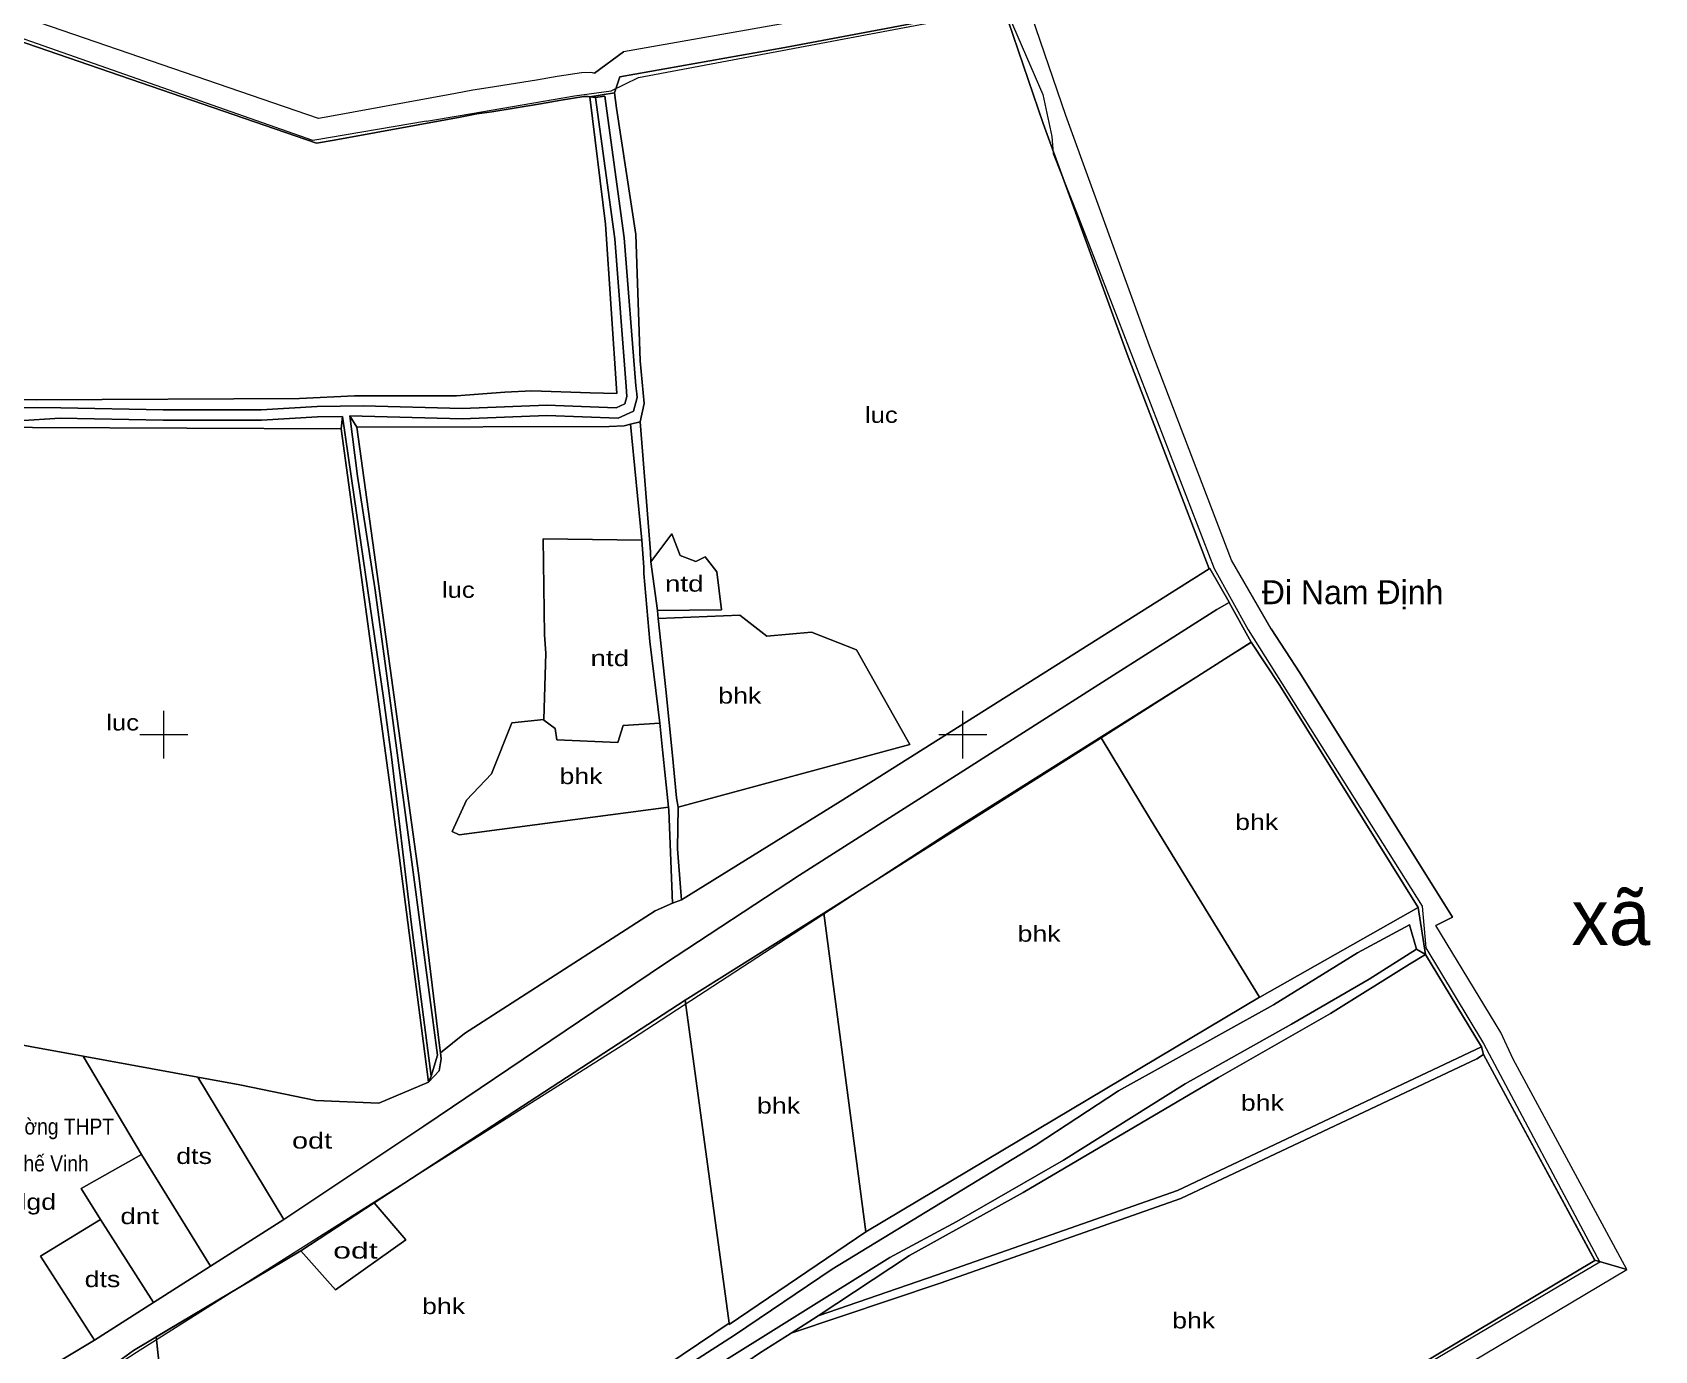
# Model space of a CAD drawing. Header units: metres. Extents: x 506356 to 510922, y 2246675 to 2251661.
# Drawn here: x 508918 to 509933, y 2249114 to 2249940 of the extents above; entities that cross this region are included whole.
import ezdxf
from ezdxf.enums import TextEntityAlignment as Align

# ---------------------------------------------------------------- set-up
doc = ezdxf.new("R2010")
doc.units = ezdxf.units.M
doc.header["$LTSCALE"] = 4
for name, color, linetype, lineweight in [('10', 7, 'Continuous', 13), ('11', 7, 'Continuous', 13), ('23', 7, 'Continuous', 13), ('30', 7, 'Continuous', 13), ('4', 7, 'Continuous', 13), ('5', 7, 'Continuous', 13), ('63', 7, 'Continuous', 13), ('7', 7, 'Continuous', 13)]:
    doc.layers.add(name, color=color, linetype=linetype, lineweight=lineweight)
for name, color, linetype in [('33', 7, 'Continuous'), ('39', 7, 'Continuous'), ('46', 7, 'Continuous')]:
    doc.layers.add(name, color=color, linetype=linetype)

msp = doc.modelspace()

# ---------------------------------------------------------------- linework, layer by layer
at = {"layer": '10'}
for p, q in [((509282.16, 2249901.67), (509266.68, 2249899.22)), ((509666.71, 2249582.81), (509680.42, 2249557.96)), ((509586.62, 2249497.97), (509680.42, 2249557.96)), ((509784.97, 2249391.75), (509789.48, 2249362.3)), ((509412.98, 2249388.18), (509439.44, 2249188.84)), ((509326.29, 2249333.74), (509131.76, 2249207.04)), ((509326.29, 2249333.74), (509353.79, 2249131.56)), ((509685.78, 2249335.69), (509439.44, 2249188.84)), ((509824.58, 2249304.6), (509825.84, 2249299.87)), ((509409.61, 2249136.13), (509392.66, 2249125.28))]:
    msp.add_line(p, q, dxfattribs=at)
for points in [[(508422.18, 2249709.28), (508460.73, 2249708.85), (508580.33, 2249707.26), (508739.47, 2249710.8), (508782.21, 2249710.8), (508920.45, 2249709.6), (509085, 2249710.39), (509119.35, 2249711.97), (509183.26, 2249711.97), (509213.55, 2249714.34), (509230.42, 2249715.14), (509266.93, 2249713.94), (509283.46, 2249713.53), (509276.53, 2249819.54), (509266.72, 2249899.21)], [(509298.03, 2249695.74), (509300.73, 2249707.23), (509298.12, 2249733.92), (509295.5, 2249813.1), (509283.36, 2249892.07), (509282.16, 2249901.67)], [(508821.12, 2249692.56), (509110.97, 2249691.35), (509143.59, 2249453.27), (509165.73, 2249282.51)], [(509075.25, 2249196.45), (509162.76, 2249254.92), (509313.36, 2249356.57), (509397.9, 2249412.14), (509592.03, 2249535.83), (509659.08, 2249578.39), (509666.71, 2249582.81), (509666.73, 2249582.82)], [(509680.42, 2249557.96), (509698.37, 2249530.66), (509784.99, 2249391.76), (509784.97, 2249391.75)], [(509586.62, 2249497.97), (509412.98, 2249388.18), (509326.29, 2249333.74)], [(509586.62, 2249497.97), (509617.43, 2249446.81), (509685.78, 2249335.69)], [(509685.78, 2249335.69), (509685.82, 2249335.62), (509784.97, 2249391.75)], [(509409.61, 2249136.13), (509466.62, 2249173.91), (509537.79, 2249213.37), (509659.99, 2249285.29), (509730.06, 2249325.42), (509779.44, 2249356.39), (509789.48, 2249362.3)], [(509824.58, 2249304.6), (509824.6, 2249304.61), (509789.48, 2249362.3)], [(509165.73, 2249282.51), (509134.55, 2249269.37), (509095.17, 2249271.02), (509047.58, 2249280.87), (509021.34, 2249285.65), (508949.59, 2249298.7), (508882.99, 2249310.82)], [(509165.73, 2249282.51), (509172.38, 2249289.57), (509173.57, 2249297.05), (509173.09, 2249300.83)], [(509825.84, 2249299.87), (509821.63, 2249297.09), (509636.44, 2249209.56), (509485.8, 2249156.59), (509392.66, 2249125.28)], [(509409.61, 2249136.13), (509484, 2249161.82), (509634.34, 2249214.68), (509824.58, 2249304.6)], [(509683.03, 2249045.54), (509731.59, 2249074.61), (509784.34, 2249104.54), (509895.58, 2249170.83), (509825.84, 2249299.87)], [(509131.76, 2249207.04), (509085.84, 2249176.98), (509085.79, 2249176.95), (508995.29, 2249123.06)], [(508908.25, 2249091.95), (508956.61, 2249121.05), (508993.51, 2249144.65), (509029.21, 2249167.36), (509075.25, 2249196.45)], [(509353.79, 2249131.56), (509353.89, 2249130.81), (509439.44, 2249188.84)], [(509353.79, 2249131.56), (509130.59, 2248981.16), (509030.25, 2248911.55)], [(508995.29, 2249123.06), (508995.1, 2249122.95), (508981.03, 2249114.51), (508972, 2249107.89)], [(509392.66, 2249125.28), (509372.9, 2249112.8), (509343.67, 2249092.74), (509396.8, 2248935.77), (509484.33, 2248972.81), (509545.33, 2248997.09), (509565.99, 2249004.83), (509572.3, 2249007.23)]]:
    msp.add_lwpolyline(points, dxfattribs=at)
at = {"layer": '11'}
msp.add_lwpolyline([(507327.84, 2248615.19), (507358.07, 2248637.87), (507379.91, 2248653), (507417.7, 2248674), (507449.61, 2248688.29), (507511.75, 2248708.46), (507545.34, 2248716.02), (507611.68, 2248731.14), (507682.22, 2248747.11), (507782.14, 2248773.99), (507900.55, 2248804.24), (508240.6, 2248890.79), (508423.67, 2248924.4), (508519.38, 2248925.24), (508613.44, 2248926.08), (508653.74, 2248931.12), (508710.01, 2248950.45), (508898.94, 2249058.85), (508982.91, 2249113.46), (509288.57, 2249306.72), (509495.13, 2249441.16), (509680.71, 2249557.96)], dxfattribs=at)
at = {"layer": '23'}
for points in [[(508844.28, 2249704.95), (508935.6, 2249704.53), (508999.61, 2249703.28), (509060.99, 2249703.28), (509096.06, 2249705.37), (509124.87, 2249705.79), (509186.67, 2249704.12), (509239.69, 2249706.21), (509283.12, 2249704.55), (509288.55, 2249707.06), (509289.8, 2249711.66), (509289.39, 2249717.93), (509282.29, 2249810.28), (509270.23, 2249898.89), (509276.12, 2249899.68), (509288.21, 2249810.91), (509295.32, 2249718.39), (509296.1, 2249713.39), (509296.25, 2249711.01), (509293.94, 2249702.5), (509284.41, 2249698.1), (509239.69, 2249699.81), (509186.71, 2249697.72), (509116.45, 2249699.62), (509121.17, 2249661.79), (509132.09, 2249591.98), (509139.24, 2249539.84), (509155.62, 2249417.05), (509171.34, 2249299.4), (509167.43, 2249286.32), (509154.78, 2249382.56), (509142.59, 2249486.02), (509137.55, 2249523.03), (509119.27, 2249648.87), (509111.92, 2249699.2), (509096.3, 2249698.97), (509061.18, 2249696.88), (508999.55, 2249696.88), (508935.18, 2249698.14), (508909.19, 2249696.44)], [(509305.93, 2249091.22), (509357.25, 2249124.13), (509418.2, 2249165.47), (509545.32, 2249242.93), (509597.45, 2249277.04), (509694.49, 2249330.83), (509747.02, 2249363.34), (509779.5, 2249381), (509783.91, 2249365.74), (509754.23, 2249346.88), (509705.71, 2249318.78), (509639.15, 2249281.46), (509562.96, 2249233.7), (509496.38, 2249195.17), (509454.28, 2249172.7), (509338.8, 2249100.44)], [(509338.8, 2249100.44), (509454.28, 2249172.7), (509496.38, 2249195.17), (509562.96, 2249233.7), (509639.15, 2249281.46), (509705.71, 2249318.78), (509754.23, 2249346.88), (509783.91, 2249365.74), (509779.5, 2249381), (509747.02, 2249363.34), (509694.49, 2249330.83), (509597.45, 2249277.04), (509545.32, 2249242.93), (509418.2, 2249165.47), (509357.25, 2249124.13), (509305.93, 2249091.22)]]:
    msp.add_lwpolyline(points, dxfattribs=at)
at = {"layer": '30'}
for p, q in [((509266.72, 2249899.21), (509270.23, 2249898.89)), ((509266.72, 2249899.21), (509270.23, 2249898.89)), ((509111.92, 2249699.2), (509110.97, 2249691.35)), ((509309.01, 2249577.61), (509349.04, 2249578.06)), ((509685.82, 2249335.62), (509784.97, 2249391.75)), ((509412.98, 2249388.18), (509439.44, 2249188.84)), ((509783.91, 2249365.74), (509789.48, 2249362.3)), ((509824.6, 2249304.61), (509789.48, 2249362.3)), ((509439.44, 2249188.84), (509685.78, 2249335.69)), ((509439.44, 2249188.84), (509685.78, 2249335.69)), ((509685.78, 2249335.69), (509439.44, 2249188.84)), ((509172.38, 2249289.57), (509165.73, 2249282.51)), ((509075.25, 2249196.45), (509021.34, 2249285.65)), ((509165.73, 2249282.51), (509167.43, 2249286.32)), ((508993.51, 2249144.65), (508960.52, 2249196.58)), ((509496.38, 2249195.17), (509454.28, 2249172.7)), ((509085.79, 2249176.95), (509107.54, 2249152.58)), ((509008.49, 2249003.23), (508995.29, 2249123.06))]:
    msp.add_line(p, q, dxfattribs=at)
for points in [[(508477.66, 2249988.02), (508539.7, 2249966.48), (508582.89, 2249952.34), (508672.02, 2249977.49), (508737.97, 2249995.17), (508840.04, 2249958.62), (508875.37, 2249946.05), (509095.61, 2249870.22), (509106.61, 2249872.18), (509185.42, 2249886.56), (509195.84, 2249888.55), (509205.36, 2249889.93), (509235.79, 2249894.83), (509248.65, 2249897.09), (509262.78, 2249899.36), (509265.62, 2249899.46), (509266.68, 2249899.22), (509266.72, 2249899.21)], [(509185.42, 2249886.56), (509106.61, 2249872.18), (509095.61, 2249870.22), (508875.37, 2249946.05), (508840.04, 2249958.62), (508737.97, 2249995.17), (508672.02, 2249977.49), (508582.89, 2249952.34)], [(509282.16, 2249901.67), (509285.34, 2249911.67), (509388.66, 2249930.02), (509455.32, 2249942.53), (509525.31, 2249955.88), (509550.31, 2249882.48), (509602.8, 2249738.2), (509654.16, 2249603.82)], [(509602.8, 2249738.2), (509550.31, 2249882.48), (509525.31, 2249955.88), (509455.32, 2249942.53), (509388.66, 2249930.02), (509285.34, 2249911.67), (509282.16, 2249901.67)], [(509266.72, 2249899.21), (509276.53, 2249819.54), (509283.46, 2249713.53), (509266.93, 2249713.94), (509230.42, 2249715.14), (509213.55, 2249714.34), (509183.26, 2249711.97), (509119.35, 2249711.97), (509085, 2249710.39), (508920.45, 2249709.6), (508782.21, 2249710.8), (508739.47, 2249710.8), (508580.33, 2249707.26), (508460.73, 2249708.85), (508422.18, 2249709.28), (508393.36, 2249709.25), (508390.18, 2249702.85)], [(508422.18, 2249709.28), (508460.73, 2249708.85), (508580.33, 2249707.26), (508739.47, 2249710.8), (508782.21, 2249710.8), (508920.45, 2249709.6), (509085, 2249710.39), (509119.35, 2249711.97), (509183.26, 2249711.97), (509213.55, 2249714.34), (509230.42, 2249715.14), (509266.93, 2249713.94), (509283.46, 2249713.53), (509276.53, 2249819.54), (509266.72, 2249899.21), (509266.68, 2249899.22), (509282.16, 2249901.67)], [(509266.72, 2249899.21), (509276.53, 2249819.54), (509283.46, 2249713.53), (509266.93, 2249713.94), (509230.42, 2249715.14), (509213.55, 2249714.34), (509183.26, 2249711.97), (509119.35, 2249711.97), (509085, 2249710.39), (508920.45, 2249709.6), (508782.21, 2249710.8), (508739.47, 2249710.8), (508580.33, 2249707.26), (508460.73, 2249708.85), (508422.18, 2249709.28)], [(508844.28, 2249704.95), (508935.6, 2249704.53), (508999.61, 2249703.28), (509060.99, 2249703.28), (509096.06, 2249705.37), (509124.87, 2249705.79), (509186.67, 2249704.12), (509239.69, 2249706.21), (509283.12, 2249704.55), (509288.55, 2249707.06), (509289.8, 2249711.66), (509289.39, 2249717.93), (509282.29, 2249810.28), (509270.23, 2249898.89), (509276.12, 2249899.68), (509288.21, 2249810.91), (509295.32, 2249718.39), (509296.1, 2249713.39), (509296.25, 2249711.01), (509293.94, 2249702.5), (509284.41, 2249698.1), (509239.69, 2249699.81), (509186.71, 2249697.72), (509116.45, 2249699.62), (509121.17, 2249661.79), (509132.09, 2249591.98), (509139.24, 2249539.84), (509155.62, 2249417.05), (509171.34, 2249299.4), (509167.43, 2249286.32), (509154.78, 2249382.56), (509142.59, 2249486.02), (509137.55, 2249523.03), (509119.27, 2249648.87), (509111.92, 2249699.2), (509096.3, 2249698.97), (509061.18, 2249696.88), (508999.55, 2249696.88), (508935.18, 2249698.14), (508909.19, 2249696.44)], [(508909.19, 2249696.44), (508935.18, 2249698.14), (508999.55, 2249696.88), (509061.18, 2249696.88), (509096.3, 2249698.97), (509111.92, 2249699.2), (509119.27, 2249648.87), (509137.55, 2249523.03), (509142.59, 2249486.02), (509154.78, 2249382.56), (509167.43, 2249286.32), (509171.34, 2249299.4), (509155.62, 2249417.05), (509139.24, 2249539.84), (509132.09, 2249591.98), (509121.17, 2249661.79), (509116.45, 2249699.62), (509186.71, 2249697.72), (509239.69, 2249699.81), (509284.41, 2249698.1), (509293.94, 2249702.5), (509296.25, 2249711.01), (509296.1, 2249713.39), (509295.32, 2249718.39), (509288.21, 2249810.91), (509276.12, 2249899.68), (509270.23, 2249898.89), (509282.29, 2249810.28), (509289.39, 2249717.93), (509289.8, 2249711.66), (509288.55, 2249707.06), (509283.12, 2249704.55), (509239.69, 2249706.21), (509186.67, 2249704.12), (509124.87, 2249705.79), (509096.06, 2249705.37), (509060.99, 2249703.28), (508999.61, 2249703.28), (508935.6, 2249704.53), (508844.28, 2249704.95)], [(508935.6, 2249704.53), (508999.61, 2249703.28), (509060.99, 2249703.28), (509096.06, 2249705.37), (509124.87, 2249705.79), (509186.67, 2249704.12), (509239.69, 2249706.21), (509283.12, 2249704.55), (509288.55, 2249707.06), (509289.8, 2249711.66), (509289.39, 2249717.93), (509282.29, 2249810.28), (509270.23, 2249898.89), (509266.72, 2249899.21)], [(509270.23, 2249898.89), (509282.29, 2249810.28), (509289.39, 2249717.93), (509289.8, 2249711.66), (509288.55, 2249707.06), (509283.12, 2249704.55), (509239.69, 2249706.21), (509186.67, 2249704.12), (509124.87, 2249705.79)], [(509270.23, 2249898.89), (509282.29, 2249810.28), (509289.39, 2249717.93), (509289.8, 2249711.66), (509288.55, 2249707.06), (509283.12, 2249704.55), (509239.69, 2249706.21), (509186.67, 2249704.12), (509124.87, 2249705.79)], [(509266.68, 2249899.22), (509265.62, 2249899.46), (509262.78, 2249899.36), (509248.65, 2249897.09), (509235.79, 2249894.83), (509205.36, 2249889.93), (509195.84, 2249888.55), (509185.42, 2249886.56)], [(509298.03, 2249695.74), (509300.73, 2249707.23), (509298.12, 2249733.92), (509295.5, 2249813.1), (509283.36, 2249892.07), (509282.16, 2249901.67), (509266.72, 2249899.23)], [(509283.46, 2249713.53), (509276.53, 2249819.54), (509266.72, 2249899.21)], [(509296.25, 2249711.01), (509296.1, 2249713.39), (509295.32, 2249718.39), (509288.21, 2249810.91), (509276.12, 2249899.68), (509270.23, 2249898.89)], [(509296.25, 2249711.01), (509296.1, 2249713.39), (509295.32, 2249718.39), (509288.21, 2249810.91), (509276.12, 2249899.68), (509270.23, 2249898.89)], [(509270.23, 2249898.89), (509276.12, 2249899.68), (509288.21, 2249810.91), (509295.32, 2249718.39)], [(509298.03, 2249695.74), (509300.73, 2249707.23), (509298.12, 2249733.92), (509295.5, 2249813.1), (509283.36, 2249892.07), (509282.16, 2249901.67)], [(509282.16, 2249901.67), (509283.36, 2249892.07), (509295.5, 2249813.1), (509298.12, 2249733.92), (509300.73, 2249707.23), (509298.03, 2249695.74), (509292.02, 2249694.25)], [(509282.16, 2249901.67), (509283.36, 2249892.07), (509295.5, 2249813.1), (509298.12, 2249733.92), (509300.73, 2249707.23), (509298.03, 2249695.74), (509304.5, 2249614.43)], [(509324.06, 2249396.57), (509423.31, 2249458.16), (509654.16, 2249603.82), (509602.8, 2249738.2)], [(509295.32, 2249718.39), (509296.1, 2249713.39), (509296.25, 2249711.01), (509293.94, 2249702.5), (509284.41, 2249698.1), (509239.69, 2249699.81), (509186.71, 2249697.72), (509116.45, 2249699.62), (509120.87, 2249692.53), (509278.79, 2249692.82)], [(508460.73, 2249708.85), (508580.33, 2249707.26), (508739.47, 2249710.8), (508782.21, 2249710.8), (508920.45, 2249709.6)], [(508920.45, 2249709.6), (509085, 2249710.39), (509119.35, 2249711.97)], [(509124.87, 2249705.79), (509096.06, 2249705.37), (509060.99, 2249703.28)], [(509124.87, 2249705.79), (509096.06, 2249705.37), (509060.99, 2249703.28)], [(509119.35, 2249711.97), (509183.26, 2249711.97), (509213.55, 2249714.34), (509230.42, 2249715.14), (509266.93, 2249713.94), (509283.46, 2249713.53)], [(509239.69, 2249699.81), (509284.41, 2249698.1), (509293.94, 2249702.5), (509296.25, 2249711.01)], [(509239.69, 2249699.81), (509284.41, 2249698.1), (509293.94, 2249702.5), (509296.25, 2249711.01)], [(508935.6, 2249704.53), (508844.28, 2249704.95), (508746.57, 2249704.94), (508642.2, 2249703.69), (508586.66, 2249702.86), (508530.3, 2249701.59), (508500.66, 2249701.59), (508405.46, 2249702.85), (508390.18, 2249702.85), (508387.09, 2249702.85), (508373.31, 2249701.18)], [(508935.6, 2249704.53), (508844.28, 2249704.95), (508746.57, 2249704.94), (508642.2, 2249703.69), (508586.66, 2249702.86), (508530.3, 2249701.59), (508500.66, 2249701.59), (508405.46, 2249702.85), (508390.18, 2249702.85), (508387.09, 2249702.85), (508373.31, 2249701.18)], [(509111.92, 2249699.2), (509096.3, 2249698.97), (509061.18, 2249696.88), (508999.55, 2249696.88), (508935.18, 2249698.14), (508909.19, 2249696.44), (508844.26, 2249696.74), (508746.62, 2249696.73), (508642.31, 2249695.48), (508586.78, 2249694.66), (508585.93, 2249694.74), (508530.39, 2249693.49), (508500.61, 2249693.49), (508405.41, 2249694.75), (508387.58, 2249694.75), (508384.76, 2249688.87), (508391.08, 2249689.85), (508411.25, 2249689.59)], [(508390.18, 2249702.85), (508405.46, 2249702.85), (508500.66, 2249701.59), (508530.3, 2249701.59), (508586.66, 2249702.86), (508642.2, 2249703.69), (508746.57, 2249704.94), (508844.28, 2249704.95), (508935.6, 2249704.53)], [(508746.62, 2249696.73), (508844.26, 2249696.74), (508909.19, 2249696.44), (508935.18, 2249698.14), (508999.55, 2249696.88)], [(508746.62, 2249696.73), (508844.26, 2249696.74), (508909.19, 2249696.44), (508935.18, 2249698.14), (508999.55, 2249696.88)], [(508821.09, 2249693.12), (508821.12, 2249692.56), (509110.97, 2249691.35), (509111.92, 2249699.2)], [(509060.99, 2249703.28), (508999.61, 2249703.28), (508935.6, 2249704.53)], [(509060.99, 2249703.28), (508999.61, 2249703.28), (508935.6, 2249704.53)], [(508999.55, 2249696.88), (509061.18, 2249696.88), (509096.3, 2249698.97)], [(508999.55, 2249696.88), (509061.18, 2249696.88), (509096.3, 2249698.97)], [(509096.3, 2249698.97), (509111.92, 2249699.2), (509119.27, 2249648.87), (509137.55, 2249523.03), (509142.59, 2249486.02), (509154.78, 2249382.56), (509167.43, 2249286.32), (509171.34, 2249299.4), (509155.62, 2249417.05), (509139.24, 2249539.84)], [(509096.3, 2249698.97), (509111.92, 2249699.2), (509119.27, 2249648.87), (509137.55, 2249523.03), (509142.59, 2249486.02), (509154.78, 2249382.56), (509167.43, 2249286.32), (509171.34, 2249299.4), (509155.62, 2249417.05), (509139.24, 2249539.84)], [(509167.43, 2249286.32), (509154.78, 2249382.56), (509142.59, 2249486.02), (509137.55, 2249523.03), (509119.27, 2249648.87), (509111.92, 2249699.2), (509110.97, 2249691.35), (509143.59, 2249453.27)], [(509121.17, 2249661.79), (509116.45, 2249699.62), (509186.71, 2249697.72), (509239.69, 2249699.81)], [(509121.17, 2249661.79), (509116.45, 2249699.62), (509186.71, 2249697.72), (509239.69, 2249699.81)], [(509120.87, 2249692.53), (509120.87, 2249692.53), (509116.45, 2249699.62)], [(509173.09, 2249300.83), (509172.63, 2249305.33), (509159.55, 2249411.88), (509120.87, 2249692.53), (509116.45, 2249699.62)], [(509116.45, 2249699.62), (509121.17, 2249661.79), (509132.09, 2249591.98), (509139.24, 2249539.84), (509155.62, 2249417.05)], [(509278.79, 2249692.82), (509288.21, 2249693.31), (509292.02, 2249694.25), (509298.03, 2249695.74)], [(509300.52, 2249604.75), (509299.1, 2249621.72), (509292.02, 2249694.25), (509298.03, 2249695.74)], [(509320.8, 2249460.52), (509318.44, 2249486.84), (509314.12, 2249528.2), (509309.44, 2249572.74), (509309.01, 2249577.61), (509304.77, 2249608.17), (509304.5, 2249614.43), (509298.03, 2249695.74), (509292.02, 2249694.25), (509299.1, 2249621.72), (509300.52, 2249604.75), (509300.38, 2249600.84), (509304.11, 2249558.3), (509310.34, 2249507.26)], [(509304.77, 2249608.17), (509304.5, 2249614.43), (509298.03, 2249695.74)], [(509298.03, 2249695.74), (509304.5, 2249614.43), (509304.77, 2249608.17)], [(508821.12, 2249692.56), (509110.97, 2249691.35), (509143.59, 2249453.27), (509165.73, 2249282.51)], [(509165.73, 2249282.51), (509143.59, 2249453.27), (509110.97, 2249691.35), (508821.12, 2249692.56)], [(509165.73, 2249282.51), (509143.59, 2249453.27), (509110.97, 2249691.35), (508821.12, 2249692.56), (508828.72, 2249542.75), (508834.06, 2249399.07)], [(509173.09, 2249300.83), (509172.63, 2249305.33), (509159.55, 2249411.88), (509120.87, 2249692.53), (509278.79, 2249692.82), (509288.21, 2249693.31), (509292.02, 2249694.25)], [(509292.02, 2249694.25), (509288.21, 2249693.31), (509278.79, 2249692.82), (509120.87, 2249692.53), (509159.55, 2249411.88), (509172.63, 2249305.33), (509173.09, 2249300.83)], [(509292.02, 2249694.25), (509288.21, 2249693.31), (509278.79, 2249692.82), (509120.87, 2249692.53), (509159.55, 2249411.88)], [(509239.1, 2249550.96), (509238.25, 2249562.5), (509237.36, 2249622.61), (509299.09, 2249621.78), (509292.02, 2249694.25)], [(509292.02, 2249694.25), (509299.1, 2249621.72), (509300.52, 2249604.75)], [(509139.24, 2249539.84), (509132.09, 2249591.98), (509121.17, 2249661.79)], [(509139.24, 2249539.84), (509132.09, 2249591.98), (509121.17, 2249661.79)], [(509304.5, 2249614.43), (509304.77, 2249608.17), (509317.86, 2249625.69), (509323.19, 2249612.14), (509333.04, 2249608.44)], [(509309.01, 2249577.61), (509349.04, 2249578.06), (509346.17, 2249601.87), (509338.78, 2249611.32), (509333.04, 2249608.44), (509323.19, 2249612.14), (509317.86, 2249625.69), (509304.77, 2249608.17)], [(509349.04, 2249578.06), (509346.17, 2249601.87), (509338.78, 2249611.32), (509333.04, 2249608.44), (509323.19, 2249612.14), (509317.86, 2249625.69), (509304.77, 2249608.17), (509309.01, 2249577.61)], [(509299.09, 2249621.78), (509237.36, 2249622.61), (509238.25, 2249562.5)], [(509310.34, 2249507.26), (509304.11, 2249558.3), (509300.38, 2249600.84), (509300.52, 2249604.75), (509299.1, 2249621.72)], [(509300.52, 2249604.75), (509300.38, 2249600.84), (509304.11, 2249558.3), (509310.34, 2249507.26)], [(509310.34, 2249507.26), (509304.11, 2249558.3), (509300.38, 2249600.84), (509300.52, 2249604.75)], [(509304.77, 2249608.17), (509309.01, 2249577.61), (509309.44, 2249572.74)], [(509333.04, 2249608.44), (509338.78, 2249611.32), (509346.17, 2249601.87), (509349.04, 2249578.06), (509309.01, 2249577.61), (509309.44, 2249572.74)], [(509666.73, 2249582.82), (509654.51, 2249604.04), (509654.16, 2249603.82), (509423.31, 2249458.16), (509324.06, 2249396.57), (509318.29, 2249394.58), (509307.54, 2249389.68), (509188.17, 2249312.99), (509173.09, 2249300.83)], [(509324.06, 2249396.57), (509423.31, 2249458.16), (509654.16, 2249603.82), (509654.51, 2249604.04), (509666.73, 2249582.82), (509666.71, 2249582.81)], [(509654.16, 2249603.82), (509423.31, 2249458.16), (509324.06, 2249396.57)], [(509666.71, 2249582.81), (509659.08, 2249578.39), (509592.03, 2249535.83), (509397.9, 2249412.14), (509313.36, 2249356.57), (509162.76, 2249254.92), (509075.25, 2249196.45), (509029.21, 2249167.36), (508993.51, 2249144.65), (508956.61, 2249121.05), (508908.25, 2249091.95)], [(509075.25, 2249196.45), (509162.76, 2249254.92), (509313.36, 2249356.57), (509397.9, 2249412.14), (509592.03, 2249535.83), (509659.08, 2249578.39), (509666.71, 2249582.81), (509680.42, 2249557.96), (509586.62, 2249497.97), (509412.98, 2249388.18), (509326.29, 2249333.74)], [(509666.71, 2249582.81), (509659.08, 2249578.39), (509592.03, 2249535.83), (509397.9, 2249412.14), (509313.36, 2249356.57), (509162.76, 2249254.92), (509075.25, 2249196.45)], [(509085.84, 2249176.98), (509131.76, 2249207.04), (509326.29, 2249333.74), (509412.98, 2249388.18), (509586.62, 2249497.97), (509680.42, 2249557.96), (509666.71, 2249582.81)], [(509321.85, 2249454.5), (509466.77, 2249493.88), (509433.55, 2249553.01), (509405.24, 2249564.1), (509377.34, 2249561.64), (509360.52, 2249574.78), (509309.44, 2249572.74), (509309.01, 2249577.61)], [(509309.44, 2249572.74), (509360.52, 2249574.78), (509377.34, 2249561.64), (509405.24, 2249564.1), (509433.55, 2249553.01), (509466.77, 2249493.88), (509321.85, 2249454.5)], [(509309.44, 2249572.74), (509360.52, 2249574.78), (509377.34, 2249561.64), (509405.24, 2249564.1), (509433.55, 2249553.01), (509466.77, 2249493.88), (509321.85, 2249454.5), (509321.59, 2249428.5)], [(509321.85, 2249454.5), (509466.77, 2249493.88), (509433.55, 2249553.01), (509405.24, 2249564.1), (509377.34, 2249561.64), (509360.52, 2249574.78), (509309.44, 2249572.74)], [(509313.36, 2249356.57), (509397.9, 2249412.14), (509592.03, 2249535.83), (509659.08, 2249578.39), (509666.71, 2249582.81)], [(509321.85, 2249454.5), (509320.8, 2249460.52), (509318.44, 2249486.84), (509314.12, 2249528.2), (509309.44, 2249572.74)], [(509309.44, 2249572.74), (509314.12, 2249528.2), (509318.44, 2249486.84), (509320.8, 2249460.52), (509321.85, 2249454.5)], [(509309.44, 2249572.74), (509314.12, 2249528.2), (509318.44, 2249486.84)], [(509238.25, 2249562.5), (509239.1, 2249550.96), (509237.88, 2249509.5)], [(509685.78, 2249335.69), (509617.43, 2249446.81), (509586.62, 2249497.97), (509680.42, 2249557.96)], [(509784.99, 2249391.76), (509698.37, 2249530.66), (509680.42, 2249557.96), (509586.62, 2249497.97)], [(509680.42, 2249557.96), (509698.37, 2249530.66), (509784.99, 2249391.76), (509784.97, 2249391.75)], [(509315.82, 2249454.64), (509184.94, 2249437.23), (509180.43, 2249439.28), (509189.45, 2249458.99), (509205.04, 2249475.42), (509217.76, 2249507.44), (509237.88, 2249509.5), (509239.1, 2249550.96)], [(509315.82, 2249454.64), (509184.94, 2249437.23), (509180.43, 2249439.28), (509189.45, 2249458.99), (509205.04, 2249475.42), (509217.76, 2249507.44), (509237.88, 2249509.5)], [(509237.88, 2249509.5), (509217.76, 2249507.44), (509205.04, 2249475.42)], [(509237.88, 2249509.5), (509237.87, 2249509.08), (509244.84, 2249503.74), (509246.07, 2249496.76), (509284.22, 2249495.12), (509287.5, 2249505.8), (509310.34, 2249507.26)], [(509310.34, 2249507.26), (509287.5, 2249505.8), (509284.22, 2249495.12), (509246.07, 2249496.76), (509244.84, 2249503.74), (509237.87, 2249509.08), (509237.88, 2249509.5)], [(509310.34, 2249507.26), (509287.5, 2249505.8), (509284.22, 2249495.12), (509246.07, 2249496.76), (509244.84, 2249503.74), (509237.87, 2249509.08), (509237.88, 2249509.5)], [(509237.88, 2249509.5), (509237.87, 2249509.08), (509244.84, 2249503.74), (509246.07, 2249496.76)], [(509246.07, 2249496.76), (509284.22, 2249495.12), (509287.5, 2249505.8), (509310.34, 2249507.26)], [(509310.34, 2249507.26), (509312.16, 2249490.53), (509315.82, 2249454.64)], [(509315.82, 2249454.64), (509312.16, 2249490.53), (509310.34, 2249507.26)], [(509315.82, 2249454.64), (509312.16, 2249490.53), (509310.34, 2249507.26)], [(509310.34, 2249507.26), (509312.16, 2249490.53), (509315.82, 2249454.64), (509316.09, 2249452.62), (509318.29, 2249394.58), (509324.06, 2249396.57)], [(509685.78, 2249335.69), (509617.43, 2249446.81), (509586.62, 2249497.97), (509412.98, 2249388.18), (509439.44, 2249188.84)], [(509586.62, 2249497.97), (509617.43, 2249446.81), (509685.78, 2249335.69), (509685.82, 2249335.62)], [(509318.44, 2249486.84), (509320.8, 2249460.52), (509321.85, 2249454.5)], [(509205.04, 2249475.42), (509189.45, 2249458.99), (509180.43, 2249439.28), (509184.94, 2249437.23), (509315.82, 2249454.64)], [(509143.59, 2249453.27), (509165.73, 2249282.51), (509167.43, 2249286.32)], [(509315.82, 2249454.64), (509316.09, 2249452.62), (509318.29, 2249394.58)], [(509318.29, 2249394.58), (509316.09, 2249452.62), (509315.82, 2249454.64)], [(509318.29, 2249394.58), (509316.09, 2249452.62), (509315.82, 2249454.64)], [(509321.85, 2249454.5), (509321.59, 2249428.5), (509323.54, 2249401.59), (509324.06, 2249396.57), (509318.29, 2249394.58)], [(509324.06, 2249396.57), (509323.54, 2249401.59), (509321.59, 2249428.5), (509321.85, 2249454.5), (509320.8, 2249460.52)], [(509324.06, 2249396.57), (509323.54, 2249401.59), (509321.59, 2249428.5), (509321.85, 2249454.5)], [(509321.59, 2249428.5), (509323.54, 2249401.59), (509324.06, 2249396.57)], [(509155.62, 2249417.05), (509171.34, 2249299.4), (509167.43, 2249286.32), (509165.73, 2249282.51)], [(509159.55, 2249411.88), (509172.63, 2249305.33), (509173.09, 2249300.83)], [(509102.63, 2248953.96), (509179.62, 2249006.94), (509212.5, 2249029.42), (509305.93, 2249091.22), (509357.25, 2249124.13), (509418.2, 2249165.47), (509545.32, 2249242.93), (509597.45, 2249277.04), (509694.49, 2249330.83), (509747.02, 2249363.34), (509779.5, 2249381), (509783.91, 2249365.74), (509789.48, 2249362.3), (509784.97, 2249391.75), (509685.82, 2249335.62)], [(509173.09, 2249300.83), (509188.17, 2249312.99), (509307.54, 2249389.68), (509318.29, 2249394.58), (509324.06, 2249396.57)], [(509318.29, 2249394.58), (509307.54, 2249389.68), (509188.17, 2249312.99), (509173.09, 2249300.83)], [(509173.09, 2249300.83), (509188.17, 2249312.99), (509307.54, 2249389.68), (509318.29, 2249394.58)], [(509784.97, 2249391.75), (509685.82, 2249335.62), (509685.78, 2249335.69)], [(509685.78, 2249335.69), (509685.82, 2249335.62), (509784.97, 2249391.75), (509789.48, 2249362.3)], [(509338.8, 2249100.44), (509454.28, 2249172.7), (509496.38, 2249195.17), (509562.96, 2249233.7), (509639.15, 2249281.46), (509705.71, 2249318.78), (509754.23, 2249346.88), (509783.91, 2249365.74), (509779.5, 2249381), (509747.02, 2249363.34), (509694.49, 2249330.83), (509597.45, 2249277.04), (509545.32, 2249242.93), (509418.2, 2249165.47), (509357.25, 2249124.13), (509305.93, 2249091.22)], [(509783.91, 2249365.74), (509779.5, 2249381), (509747.02, 2249363.34), (509694.49, 2249330.83), (509597.45, 2249277.04), (509545.32, 2249242.93), (509418.2, 2249165.47), (509357.25, 2249124.13), (509305.93, 2249091.22)], [(509439.44, 2249188.84), (509353.89, 2249130.81), (509353.79, 2249131.56), (509326.29, 2249333.74), (509412.98, 2249388.18)], [(509789.48, 2249362.3), (509779.44, 2249356.39), (509730.06, 2249325.42), (509659.99, 2249285.29), (509537.79, 2249213.37), (509466.62, 2249173.91), (509409.61, 2249136.13), (509392.66, 2249125.28)], [(509409.61, 2249136.13), (509466.62, 2249173.91), (509537.79, 2249213.37), (509659.99, 2249285.29), (509730.06, 2249325.42), (509779.44, 2249356.39), (509789.48, 2249362.3), (509783.91, 2249365.74), (509754.23, 2249346.88), (509705.71, 2249318.78)], [(509409.61, 2249136.13), (509466.62, 2249173.91), (509537.79, 2249213.37), (509659.99, 2249285.29), (509730.06, 2249325.42), (509779.44, 2249356.39), (509789.48, 2249362.3)], [(509789.48, 2249362.3), (509779.44, 2249356.39), (509730.06, 2249325.42), (509659.99, 2249285.29), (509537.79, 2249213.37)], [(509639.15, 2249281.46), (509705.71, 2249318.78), (509754.23, 2249346.88), (509783.91, 2249365.74)], [(509789.48, 2249362.3), (509824.6, 2249304.61), (509824.58, 2249304.6)], [(509075.25, 2249196.45), (509162.76, 2249254.92), (509313.36, 2249356.57)], [(509326.29, 2249333.74), (509131.77, 2249207.04), (509085.84, 2249176.98), (508981.03, 2249114.51), (508972, 2249107.89), (508966.86, 2249104.44), (508897.66, 2249059.88), (508802.6, 2249002.17)], [(508972, 2249107.89), (508981.03, 2249114.51), (509085.84, 2249176.98), (509131.77, 2249207.04), (509326.29, 2249333.74), (509353.79, 2249131.56)], [(509030.25, 2248911.55), (509130.59, 2248981.16), (509353.79, 2249131.56), (509326.29, 2249333.74), (509131.77, 2249207.04)], [(508836.48, 2249320.27), (508847.39, 2249317), (508876.11, 2249312.07), (508882.99, 2249310.82), (508949.59, 2249298.7), (509021.34, 2249285.65)], [(508851.37, 2249236.52), (508860.89, 2249241.73), (508911.75, 2249268), (508882.99, 2249310.82), (508949.59, 2249298.7), (508986, 2249237.22)], [(509165.73, 2249282.51), (509134.55, 2249269.37), (509095.17, 2249271.02), (509047.58, 2249280.87), (509021.34, 2249285.65), (508949.59, 2249298.7), (508882.99, 2249310.82)], [(508960.52, 2249196.58), (508948.27, 2249215.87), (508986, 2249237.22), (508949.59, 2249298.7), (508882.99, 2249310.82)], [(509705.71, 2249318.78), (509639.15, 2249281.46), (509562.96, 2249233.7), (509496.38, 2249195.17)], [(509165.73, 2249282.51), (509172.38, 2249289.57), (509173.57, 2249297.05), (509173.09, 2249300.83)], [(509173.09, 2249300.83), (509173.57, 2249297.05), (509172.38, 2249289.57), (509165.73, 2249282.51)], [(509165.73, 2249282.51), (509172.38, 2249289.57), (509173.57, 2249297.05), (509173.09, 2249300.83)], [(509173.09, 2249300.83), (509173.57, 2249297.05), (509172.38, 2249289.57)], [(509392.66, 2249125.28), (509485.8, 2249156.59), (509636.44, 2249209.56), (509821.63, 2249297.09), (509825.84, 2249299.87)], [(509825.84, 2249299.87), (509821.63, 2249297.09), (509636.44, 2249209.56), (509485.8, 2249156.59), (509392.66, 2249125.28), (509409.61, 2249136.13)], [(509825.84, 2249299.87), (509821.63, 2249297.09), (509636.44, 2249209.56), (509485.8, 2249156.59), (509392.66, 2249125.28)], [(509824.58, 2249304.6), (509634.34, 2249214.68), (509484, 2249161.82), (509409.61, 2249136.13)], [(509409.61, 2249136.13), (509484, 2249161.82), (509634.34, 2249214.68), (509824.58, 2249304.6), (509825.84, 2249299.87)], [(509409.61, 2249136.13), (509484, 2249161.82), (509634.34, 2249214.68), (509824.58, 2249304.6)], [(509825.84, 2249299.87), (509895.58, 2249170.83), (509784.34, 2249104.54), (509731.59, 2249074.61), (509683.03, 2249045.54)], [(509683.03, 2249045.54), (509731.59, 2249074.61), (509784.34, 2249104.54), (509895.58, 2249170.83), (509825.84, 2249299.87)], [(509021.34, 2249285.65), (509047.58, 2249280.87), (509095.17, 2249271.02), (509134.55, 2249269.37), (509165.73, 2249282.51)], [(509021.34, 2249285.65), (509047.58, 2249280.87), (509095.17, 2249271.02), (509134.55, 2249269.37), (509165.73, 2249282.51)], [(509095.17, 2249271.02), (509047.58, 2249280.87), (509021.34, 2249285.65), (509075.25, 2249196.45)], [(509165.73, 2249282.51), (509134.55, 2249269.37), (509095.17, 2249271.02)], [(509338.8, 2249100.44), (509454.28, 2249172.7), (509496.38, 2249195.17), (509562.96, 2249233.7), (509639.15, 2249281.46)], [(508986, 2249237.22), (508948.27, 2249215.87), (508960.52, 2249196.58)], [(508960.52, 2249196.58), (508948.27, 2249215.87), (508986, 2249237.22), (509029.21, 2249167.36), (508993.51, 2249144.65)], [(508986, 2249237.22), (508948.27, 2249215.87), (508960.52, 2249196.58), (508993.51, 2249144.65)], [(508993.51, 2249144.65), (509029.21, 2249167.36), (508986, 2249237.22)], [(509537.79, 2249213.37), (509466.62, 2249173.91), (509409.61, 2249136.13)], [(509131.76, 2249207.04), (509151.48, 2249183.73), (509107.54, 2249152.58), (509085.79, 2249176.95), (508995.3, 2249123.01), (509008.49, 2249003.23)], [(509107.54, 2249152.58), (509151.48, 2249183.73), (509131.76, 2249207.04), (509085.84, 2249176.98)], [(508821.28, 2249033.6), (508822.16, 2249034.15), (508891.27, 2249079.62), (508908.25, 2249091.95), (508956.61, 2249121.05), (508993.51, 2249144.65), (509029.21, 2249167.36), (509075.25, 2249196.45)], [(508960.52, 2249196.58), (508922.83, 2249173.58), (508956.61, 2249121.05), (508908.25, 2249091.95)], [(508908.38, 2249092.03), (508956.61, 2249121.05), (508922.83, 2249173.58), (508960.52, 2249196.58)], [(508956.61, 2249121.05), (508922.83, 2249173.58), (508960.52, 2249196.58)], [(508960.52, 2249196.58), (508922.83, 2249173.58), (508956.61, 2249121.05)], [(508960.52, 2249196.58), (508993.51, 2249144.65), (508956.61, 2249121.05)], [(508956.61, 2249121.05), (508993.51, 2249144.65), (508960.52, 2249196.58)], [(509439.44, 2249188.84), (509353.89, 2249130.81), (509353.79, 2249131.56), (509130.59, 2248981.16)], [(509353.79, 2249131.56), (509353.89, 2249130.81), (509439.44, 2249188.84)], [(508972, 2249107.89), (508981.03, 2249114.51), (508995.1, 2249122.95), (508995.29, 2249123.06), (509085.79, 2249176.95)], [(509454.28, 2249172.7), (509338.8, 2249100.44), (509336.79, 2249098.84), (509350.03, 2249066.33)], [(509353.79, 2249131.56), (509130.59, 2248981.16), (509030.25, 2248911.55)], [(509030.25, 2248911.55), (509130.59, 2248981.16), (509353.79, 2249131.56)], [(509396.8, 2248935.77), (509343.67, 2249092.74), (509372.9, 2249112.8), (509392.66, 2249125.28), (509409.61, 2249136.13)], [(508995.29, 2249123.06), (508995.1, 2249122.95), (508981.03, 2249114.51), (508972, 2249107.89)], [(509572.3, 2249007.23), (509565.99, 2249004.83), (509545.33, 2248997.09), (509484.33, 2248972.81), (509396.8, 2248935.77), (509343.67, 2249092.74), (509372.9, 2249112.8), (509392.66, 2249125.28)], [(509392.66, 2249125.28), (509372.9, 2249112.8), (509343.67, 2249092.74), (509396.8, 2248935.77), (509484.33, 2248972.81), (509545.33, 2248997.09), (509565.99, 2249004.83), (509572.3, 2249007.23)], [(509392.66, 2249125.28), (509372.9, 2249112.8), (509343.67, 2249092.74), (509396.8, 2248935.77)]]:
    msp.add_lwpolyline(points, dxfattribs=at)
for points in [[(509304.77, 2249608.17), (509317.86, 2249625.69), (509323.19, 2249612.14), (509333.04, 2249608.44), (509338.78, 2249611.32), (509346.17, 2249601.87), (509349.04, 2249578.06), (509309.01, 2249577.61)], [(509586.62, 2249497.97), (509617.43, 2249446.81), (509685.78, 2249335.69), (509439.44, 2249188.84), (509412.98, 2249388.18)], [(509353.79, 2249131.56), (509353.89, 2249130.81), (509439.44, 2249188.84), (509412.98, 2249388.18), (509326.29, 2249333.74)], [(509636.44, 2249209.56), (509821.63, 2249297.09), (509825.84, 2249299.87), (509824.58, 2249304.6), (509634.34, 2249214.68), (509484, 2249161.82), (509409.61, 2249136.13), (509392.66, 2249125.28), (509485.8, 2249156.59)], [(508986, 2249237.22), (508949.59, 2249298.7), (509021.34, 2249285.65), (509075.25, 2249196.45), (509029.21, 2249167.36)], [(509029.21, 2249167.36), (509075.25, 2249196.45), (509021.34, 2249285.65), (508949.59, 2249298.7), (508986, 2249237.22)]]:
    msp.add_lwpolyline(points, close=True, dxfattribs=at)
at = {"layer": '4'}
msp.add_line((509164.5, 2249884.04), (509185.54, 2249887.62), dxfattribs=at)
for points in [[(509164.47, 2249884.03), (509093.35, 2249871.93), (508736.6, 2249997.26)], [(509185.58, 2249887.62), (509257.03, 2249899.78), (509279.94, 2249903.06), (509297.13, 2249911.25), (509518.93, 2249953.03)], [(509526.29, 2249955.48), (509550.02, 2249900.59), (509555.75, 2249874.38), (509556.57, 2249863.73), (509572.11, 2249824.41), (509657.23, 2249604.06), (509678.5, 2249565.56), (509787.36, 2249392.72), (509789.81, 2249366.5), (509825.82, 2249306.71), (509898.65, 2249169.9), (509686.68, 2249044.57)]]:
    msp.add_lwpolyline(points, dxfattribs=at)
at = {"layer": '5'}
for p, q in [((509266.72, 2249899.21), (509266.68, 2249899.22)), ((509654.51, 2249604.04), (509666.73, 2249582.82)), ((509239.1, 2249550.96), (509237.88, 2249509.5)), ((508986, 2249237.22), (508949.59, 2249298.7)), ((509075.25, 2249196.45), (509021.34, 2249285.65)), ((508986, 2249237.22), (509029.21, 2249167.36)), ((508993.51, 2249144.65), (508960.52, 2249196.58)), ((508995.29, 2249123.06), (509008.49, 2249003.23))]:
    msp.add_line(p, q, dxfattribs=at)
for points in [[(509266.68, 2249899.22), (509265.62, 2249899.46), (509262.78, 2249899.36), (509248.65, 2249897.09), (509235.79, 2249894.83), (509205.36, 2249889.93), (509195.84, 2249888.55), (509185.42, 2249886.56), (509106.61, 2249872.18), (509095.61, 2249870.22), (508875.37, 2249946.05), (508840.04, 2249958.62), (508737.97, 2249995.17), (508672.02, 2249977.49), (508582.89, 2249952.34), (508539.7, 2249966.48), (508477.66, 2249988.02)], [(509654.16, 2249603.82), (509602.8, 2249738.2), (509550.31, 2249882.48), (509525.31, 2249955.88), (509455.32, 2249942.53), (509388.66, 2249930.02), (509285.34, 2249911.67), (509282.16, 2249901.67)], [(509304.77, 2249608.17), (509304.5, 2249614.43), (509298.03, 2249695.74), (509292.02, 2249694.25)], [(509173.09, 2249300.83), (509172.63, 2249305.33), (509159.55, 2249411.88), (509120.87, 2249692.53), (509278.79, 2249692.82), (509288.21, 2249693.31), (509292.02, 2249694.25)], [(509300.52, 2249604.75), (509299.1, 2249621.72), (509299.09, 2249621.78), (509292.02, 2249694.25)], [(509304.77, 2249608.17), (509317.86, 2249625.69), (509323.19, 2249612.14), (509333.04, 2249608.44), (509338.78, 2249611.32), (509346.17, 2249601.87), (509349.04, 2249578.06), (509309.01, 2249577.61)], [(509299.09, 2249621.78), (509237.36, 2249622.61), (509238.25, 2249562.5), (509239.1, 2249550.96)], [(509310.34, 2249507.26), (509304.11, 2249558.3), (509300.38, 2249600.84), (509300.52, 2249604.75)], [(509304.77, 2249608.17), (509309.01, 2249577.61), (509309.44, 2249572.74)], [(509324.06, 2249396.57), (509423.31, 2249458.16), (509654.16, 2249603.82), (509654.51, 2249604.04)], [(509321.85, 2249454.5), (509466.77, 2249493.88), (509433.55, 2249553.01), (509405.24, 2249564.1), (509377.34, 2249561.64), (509360.52, 2249574.78), (509309.44, 2249572.74)], [(509309.44, 2249572.74), (509314.12, 2249528.2), (509318.44, 2249486.84), (509320.8, 2249460.52), (509321.85, 2249454.5)], [(509237.88, 2249509.5), (509217.76, 2249507.44), (509205.04, 2249475.42), (509189.45, 2249458.99), (509180.43, 2249439.28), (509184.94, 2249437.23), (509315.82, 2249454.64)], [(509237.88, 2249509.5), (509237.87, 2249509.08), (509244.84, 2249503.74), (509246.07, 2249496.76), (509284.22, 2249495.12), (509287.5, 2249505.8), (509310.34, 2249507.26)], [(509315.82, 2249454.64), (509312.16, 2249490.53), (509310.34, 2249507.26)], [(509318.29, 2249394.58), (509316.09, 2249452.62), (509315.82, 2249454.64)], [(509321.85, 2249454.5), (509321.59, 2249428.5), (509323.54, 2249401.59), (509324.06, 2249396.57), (509318.29, 2249394.58)], [(509173.09, 2249300.83), (509188.17, 2249312.99), (509307.54, 2249389.68), (509318.29, 2249394.58)], [(508960.52, 2249196.58), (508948.27, 2249215.87), (508986, 2249237.22)], [(509085.79, 2249176.95), (509107.54, 2249152.58), (509151.48, 2249183.73), (509131.76, 2249207.04)], [(508956.61, 2249121.05), (508922.83, 2249173.58), (508960.52, 2249196.58)]]:
    msp.add_lwpolyline(points, dxfattribs=at)
at = {"layer": '63'}
for p, q in [((509000, 2249485), (509000, 2249515)), ((509500, 2249485), (509500, 2249515)), ((508985, 2249500), (509015, 2249500)), ((509485, 2249500), (509515, 2249500))]:
    msp.add_line(p, q, dxfattribs=at)
at = {"layer": '7'}
for p, q in [((509269.5, 2249913.96), (509287.63, 2249927.31)), ((509692.95, 2249566.2), (509668.17, 2249609.18)), ((509666.71, 2249582.81), (509680.42, 2249557.96)), ((509666.71, 2249582.81), (509680.42, 2249557.96)), ((509836.65, 2249313.66), (509795.97, 2249380.48)), ((509844.46, 2249296.97), (509836.65, 2249313.66)), ((509895.42, 2249171.12), (509915.6, 2249165.3))]:
    msp.add_line(p, q, dxfattribs=at)
for points in [[(509269.5, 2249913.96), (509267.04, 2249914.52), (509261.32, 2249914.32), (509246.16, 2249911.88), (509233.3, 2249909.62), (509203.09, 2249904.76), (509193.36, 2249903.35), (509182.67, 2249901.31), (509103.95, 2249886.94), (509096.81, 2249885.67), (508880.33, 2249960.21), (508845.08, 2249972.75), (508738.61, 2250010.87), (508668.04, 2249991.95), (508583.21, 2249968.02), (508544.49, 2249980.69), (508495.85, 2249997.58), (508482.57, 2250005.55), (508478.42, 2249994.46), (508477.66, 2249988.02)], [(509269.5, 2249913.96), (509267.04, 2249914.52), (509261.32, 2249914.32), (509246.16, 2249911.88), (509233.3, 2249909.62), (509203.09, 2249904.76), (509193.36, 2249903.35), (509182.67, 2249901.31), (509103.95, 2249886.94), (509096.81, 2249885.67), (508880.33, 2249960.21), (508845.08, 2249972.75), (508738.61, 2250010.87), (508668.04, 2249991.95), (508583.21, 2249968.02), (508544.49, 2249980.69), (508495.85, 2249997.58), (508482.57, 2250005.55), (508478.42, 2249994.46), (508477.66, 2249988.02)], [(509269.99, 2249913.85), (509267.04, 2249914.52), (509261.32, 2249914.32), (509246.16, 2249911.88), (509233.3, 2249909.62), (509203.09, 2249904.76), (509193.36, 2249903.35), (509182.67, 2249901.31), (509103.95, 2249886.94), (509096.81, 2249885.67), (508880.33, 2249960.21), (508845.08, 2249972.75), (508738.61, 2250010.87), (508668.04, 2249991.95), (508583.21, 2249968.02), (508544.49, 2249980.69), (508495.85, 2249997.58)], [(508477.66, 2249988.02), (508539.7, 2249966.48), (508582.89, 2249952.34), (508672.02, 2249977.49), (508737.97, 2249995.17), (508840.04, 2249958.62), (508875.37, 2249946.05), (509095.61, 2249870.22)], [(508477.66, 2249988.02), (508539.7, 2249966.48), (508582.89, 2249952.34), (508672.02, 2249977.49), (508737.97, 2249995.17), (508840.04, 2249958.62), (508875.37, 2249946.05), (509095.61, 2249870.22)], [(509535.31, 2249973.06), (509452.53, 2249957.27), (509385.97, 2249944.78), (509287.63, 2249927.31), (509269.5, 2249913.96)], [(509535.31, 2249973.06), (509452.53, 2249957.27), (509385.97, 2249944.78), (509287.63, 2249927.31), (509269.5, 2249913.96)], [(509668.17, 2249609.18), (509616.85, 2249743.44), (509564.46, 2249887.46), (509535.31, 2249973.06), (509452.53, 2249957.27), (509385.97, 2249944.78), (509287.63, 2249927.31)], [(509668.17, 2249609.18), (509616.85, 2249743.44), (509564.46, 2249887.46), (509535.31, 2249973.06), (509525.33, 2249955.87)], [(509668.17, 2249609.18), (509616.85, 2249743.44), (509564.46, 2249887.46), (509535.31, 2249973.06), (509525.33, 2249955.87)], [(509282.16, 2249901.67), (509285.34, 2249911.67), (509388.66, 2249930.02), (509455.32, 2249942.53), (509525.31, 2249955.88)], [(509388.66, 2249930.02), (509455.32, 2249942.53), (509525.31, 2249955.88)], [(509525.31, 2249955.88), (509550.31, 2249882.48), (509602.8, 2249738.2), (509654.16, 2249603.82)], [(509525.31, 2249955.88), (509550.31, 2249882.48), (509602.8, 2249738.2), (509654.16, 2249603.82), (509654.51, 2249604.04), (509666.73, 2249582.82)], [(509262.78, 2249899.36), (509265.62, 2249899.46), (509266.68, 2249899.22), (509282.16, 2249901.67), (509285.34, 2249911.67), (509388.66, 2249930.02)], [(509095.61, 2249870.22), (509106.61, 2249872.18), (509185.42, 2249886.56), (509195.84, 2249888.55), (509205.36, 2249889.93), (509235.79, 2249894.83), (509248.65, 2249897.09), (509262.78, 2249899.36), (509265.62, 2249899.46), (509266.68, 2249899.22), (509282.16, 2249901.67)], [(509185.42, 2249886.56), (509195.84, 2249888.55), (509205.36, 2249889.93), (509235.79, 2249894.83), (509248.65, 2249897.09), (509262.78, 2249899.36)], [(509095.61, 2249870.22), (509106.61, 2249872.18), (509185.42, 2249886.56)], [(509795.97, 2249380.48), (509806.44, 2249385.71), (509711, 2249538.75), (509692.95, 2249566.2), (509668.17, 2249609.18)], [(509795.97, 2249380.48), (509806.44, 2249385.71), (509711, 2249538.75), (509692.95, 2249566.2), (509668.17, 2249609.18)], [(509654.16, 2249603.82), (509654.51, 2249604.04), (509666.73, 2249582.82)], [(509692.95, 2249566.2), (509711, 2249538.75), (509806.44, 2249385.71), (509795.97, 2249380.48)], [(509680.42, 2249557.96), (509698.37, 2249530.66), (509784.99, 2249391.76)], [(509680.42, 2249557.96), (509698.37, 2249530.66), (509784.99, 2249391.76), (509784.97, 2249391.75)], [(509784.97, 2249391.75), (509789.48, 2249362.3), (509824.6, 2249304.61)], [(509784.97, 2249391.75), (509789.48, 2249362.3), (509824.6, 2249304.61)], [(509915.62, 2249165.31), (509844.46, 2249296.97), (509836.65, 2249313.66), (509795.97, 2249380.48)], [(509915.62, 2249165.31), (509844.46, 2249296.97), (509836.65, 2249313.66), (509795.97, 2249380.48)], [(509824.58, 2249304.6), (509825.84, 2249299.87), (509895.42, 2249171.12), (509915.6, 2249165.3)], [(509824.58, 2249304.6), (509825.84, 2249299.87), (509895.42, 2249171.12), (509915.6, 2249165.3)], [(509701.04, 2249038.84), (509739.14, 2249061.65), (509791.88, 2249091.57), (509915.62, 2249165.31), (509844.46, 2249296.97)], [(509895.42, 2249171.12), (509895.58, 2249170.83), (509784.34, 2249104.54), (509731.59, 2249074.61), (509683.03, 2249045.54), (509683.52, 2249044.05)], [(509895.58, 2249170.83), (509784.34, 2249104.54), (509731.59, 2249074.61), (509683.03, 2249045.54), (509683.52, 2249044.05)], [(509701.04, 2249038.84), (509739.14, 2249061.65), (509791.88, 2249091.57), (509915.6, 2249165.3), (509895.42, 2249171.12)], [(509701.04, 2249038.84), (509739.14, 2249061.65), (509791.88, 2249091.57), (509915.6, 2249165.3), (509895.42, 2249171.12), (509895.58, 2249170.83)]]:
    msp.add_lwpolyline(points, dxfattribs=at)

# ---------------------------------------------------------------- texts
at = {"layer": '33'}
for s, width, p in [('luc', 1.2, (509449.04, 2249695.16)), ('luc', 1.2, (509184.32, 2249585.63)), ('ntd', 1.3, (509325.71, 2249589.5)), ('ntd', 1.3, (509279.14, 2249542.89)), ('bhk', 1.25, (509360.47, 2249519.44)), ('luc', 1.2, (508974.28, 2249502.6)), ('bhk', 1.25, (509261.12, 2249469.01)), ('bhk', 1.25, (509683.91, 2249440.31)), ('bhk', 1.25, (509547.76, 2249370.38)), ('bhk', 1.25, (509384.72, 2249262.78)), ('bhk', 1.25, (509687.48, 2249264.58)), ('odt', 1.35, (509092.82, 2249240.88)), ('dts', 1.25, (509018.98, 2249231.26)), ('dgd', 1.25, (508918.7, 2249202.58)), ('dnt', 1.3, (508984.95, 2249193.61)), ('odt', 1.5, (509119.95, 2249172.06)), ('dts', 1.25, (508961.67, 2249154.17)), ('bhk', 1.25, (509175.12, 2249137.26)), ('bhk', 1.25, (509644.49, 2249128.29))]:
    msp.add_text(s, height=10, dxfattribs=dict(at, width=width)).set_placement(p, align=Align.CENTER)
at = {"layer": '39'}
msp.add_text('Đi Nam Định', height=15, dxfattribs=at).set_placement((509743.92, 2249581.66), align=Align.CENTER)
at = {"layer": '39', "width": 0.9}
for s, p in [('Trường THPT', (508931.19, 2249249.71)), ('Lưong Thế Vinh', (508909.88, 2249226.59))]:
    msp.add_text(s, height=10, dxfattribs=at).set_placement(p, align=Align.CENTER)
at = {"layer": '46'}
msp.add_text('xã liên minh', height=35, dxfattribs=at).set_placement((510005.72, 2249368.24), align=Align.CENTER)

doc.saveas('drawing.dxf')
